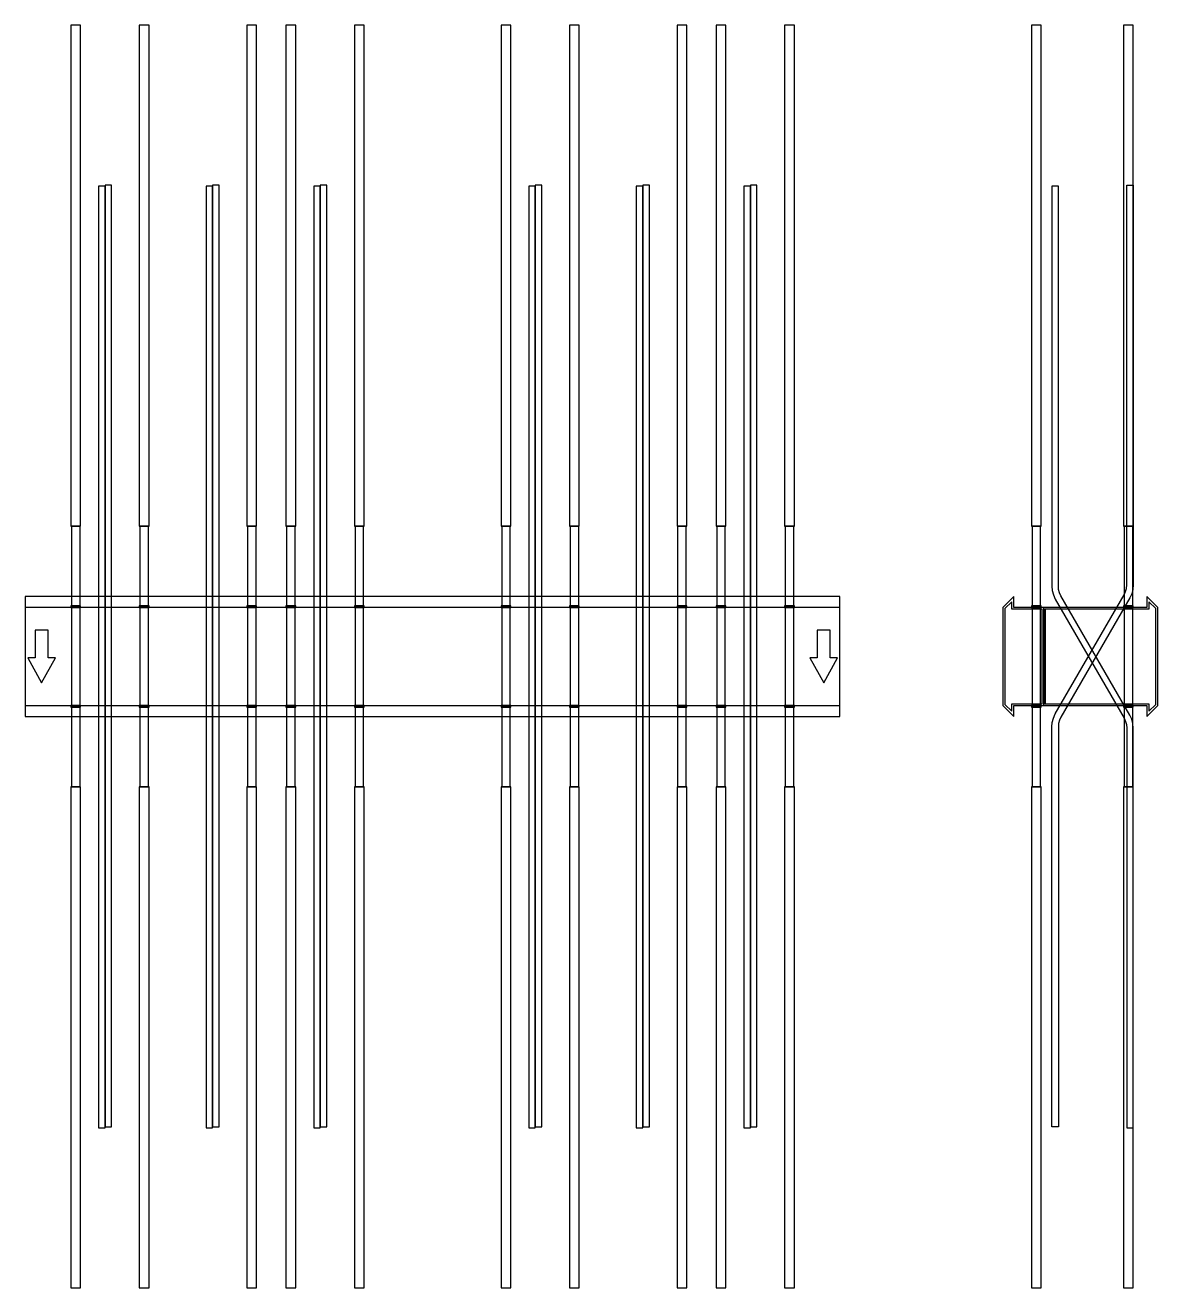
# Model space of a CAD drawing. Extents: x 0 to 1390, y -775 to 775.
import ezdxf

# ---------------------------------------------------------------- set-up
doc = ezdxf.new("R2010")
doc.units = 0
doc.layers.add('Halfen', color=7, linetype='CONTINUOUS')

msp = doc.modelspace()

# ---------------------------------------------------------------- linework, layer by layer
at = {"layer": 'Halfen', "color": 7}
for points in [[(68, 160), (68, 775), (56, 775), (56, 160)], [(152, 160), (152, 775), (140, 775), (140, 160)], [(284, 160), (284, 775), (272, 775), (272, 160)], [(332, 160), (332, 775), (320, 775), (320, 160)], [(416, 160), (416, 775), (404, 775), (404, 160)], [(596, 160), (596, 775), (584, 775), (584, 160)], [(680, 160), (680, 775), (668, 775), (668, 160)], [(812, 160), (812, 775), (800, 775), (800, 160)], [(860, 160), (860, 775), (848, 775), (848, 160)], [(944, 160), (944, 775), (932, 775), (932, 160)], [(1247, 160), (1247, 775), (1235, 775), (1235, 160)], [(1360, 160), (1360, 775), (1348, 775), (1348, 160)], [(98, -578.609), (98, 577.25), (90, 577.25), (90, -578.609)], [(106, -577.251), (106, 578.609), (98, 578.609), (98, -577.251)], [(230, -578.609), (230, 577.25), (222, 577.25), (222, -578.609)], [(238, -577.251), (238, 578.609), (230, 578.609), (230, -577.251)], [(362, -578.609), (362, 577.25), (354, 577.25), (354, -578.609)], [(370, -577.251), (370, 578.609), (362, 578.609), (362, -577.251)], [(626, -578.609), (626, 577.25), (618, 577.25), (618, -578.609)], [(634, -577.251), (634, 578.609), (626, 578.609), (626, -577.251)], [(758, -578.609), (758, 577.25), (750, 577.25), (750, -578.609)], [(766, -577.251), (766, 578.609), (758, 578.609), (758, -577.251)], [(890, -578.609), (890, 577.25), (882, 577.25), (882, -578.609)], [(898, -577.251), (898, 578.609), (890, 578.609), (890, -577.251)], [(1260, -577.251), (1260, -86.497), (1260.486, -80.941), (1261.93, -75.553), (1264.287, -70.497), (1348.785, 75.856), (1350.553, 79.648), (1351.635, 83.689), (1352, 87.856), (1352, 578.609), (1360, 578.609), (1360, 87.856), (1359.514, 82.3), (1358.07, 76.912), (1355.713, 71.856), (1271.215, -74.497), (1269.447, -78.289), (1268.365, -82.33), (1268, -86.497), (1268, -577.251)], [(1360, -578.609), (1360, -87.856), (1359.514, -82.3), (1358.07, -76.912), (1355.713, -71.856), (1271.215, 74.497), (1269.447, 78.289), (1268.365, 82.33), (1268, 86.497), (1268, 577.25), (1260, 577.25), (1260, 86.497), (1260.486, 80.941), (1261.93, 75.553), (1264.287, 70.497), (1348.785, -75.856), (1350.553, -79.648), (1351.635, -83.689), (1352, -87.856), (1352, -578.609)], [(67.25, 62), (67.25, 160), (56.75, 160), (56.75, 62)], [(151.25, 62), (151.25, 160), (140.75, 160), (140.75, 62)], [(283.25, 62), (283.25, 160), (272.75, 160), (272.75, 62)], [(331.25, 62), (331.25, 160), (320.75, 160), (320.75, 62)], [(415.25, 62), (415.25, 160), (404.75, 160), (404.75, 62)], [(595.25, 62), (595.25, 160), (584.75, 160), (584.75, 62)], [(679.25, 62), (679.25, 160), (668.75, 160), (668.75, 62)], [(811.25, 62), (811.25, 160), (800.75, 160), (800.75, 62)], [(859.25, 62), (859.25, 160), (848.75, 160), (848.75, 62)], [(943.25, 62), (943.25, 160), (932.75, 160), (932.75, 62)], [(1246.25, 62), (1246.25, 160), (1235.75, 160), (1235.75, 62)], [(1359.25, 62), (1359.25, 160), (1348.75, 160), (1348.75, 62)], [(0, -73.5), (1000, -73.5), (1000, 73.5), (0, 73.5)], [(68, 60), (68, 62), (56, 62), (56, 60)], [(152, 60), (152, 62), (140, 62), (140, 60)], [(284, 60), (284, 62), (272, 62), (272, 60)], [(332, 60), (332, 62), (320, 62), (320, 60)], [(416, 60), (416, 62), (404, 62), (404, 60)], [(596, 60), (596, 62), (584, 62), (584, 60)], [(680, 60), (680, 62), (668, 62), (668, 60)], [(812, 60), (812, 62), (800, 62), (800, 60)], [(860, 60), (860, 62), (848, 62), (848, 60)], [(944, 60), (944, 62), (932, 62), (932, 60)], [(1250, -60), (1250, 60), (1213.5, 60), (1213.5, 73.5), (1200, 60), (1200, -60), (1213.5, -73.5), (1213.5, -60)], [(1248, -58), (1248, 58), (1211, 58), (1211, 67.25), (1202.5, 58.75), (1202.5, -58.75), (1211, -67.25), (1211, -58)], [(1247, 60), (1247, 62), (1235, 62), (1235, 60)], [(1390, -60), (1390, 60), (1376.5, 73.5), (1376.5, 60), (1250, 60), (1250, -60), (1376.5, -60), (1376.5, -73.5)], [(1387.5, -58.75), (1387.5, 58.75), (1379, 67.25), (1379, 58), (1252, 58), (1252, -58), (1379, -58), (1379, -67.25)], [(1360, 60), (1360, 62), (1348, 62), (1348, 60)], [(0, -60), (1000, -60), (1000, 60), (0, 60)], [(67.25, -60), (67.25, 60), (56.75, 60), (56.75, -60)], [(151.25, -60), (151.25, 60), (140.75, 60), (140.75, -60)], [(283.25, -60), (283.25, 60), (272.75, 60), (272.75, -60)], [(331.25, -60), (331.25, 60), (320.75, 60), (320.75, -60)], [(415.25, -60), (415.25, 60), (404.75, 60), (404.75, -60)], [(595.25, -60), (595.25, 60), (584.75, 60), (584.75, -60)], [(679.25, -60), (679.25, 60), (668.75, 60), (668.75, -60)], [(811.25, -60), (811.25, 60), (800.75, 60), (800.75, -60)], [(859.25, -60), (859.25, 60), (848.75, 60), (848.75, -60)], [(943.25, -60), (943.25, 60), (932.75, 60), (932.75, -60)], [(1246.25, -60), (1246.25, 60), (1235.75, 60), (1235.75, -60)], [(1359.25, -60), (1359.25, 60), (1348.75, 60), (1348.75, -60)], [(20, -32.5), (37, -1.5), (28, -1.5), (28, 32.5), (12, 32.5), (12, -1.5), (3, -1.5)], [(980, -32.5), (997, -1.5), (988, -1.5), (988, 32.5), (972, 32.5), (972, -1.5), (963, -1.5)], [(68, -62), (68, -60), (56, -60), (56, -62)], [(67.25, -160), (67.25, -62), (56.75, -62), (56.75, -160)], [(152, -62), (152, -60), (140, -60), (140, -62)], [(151.25, -160), (151.25, -62), (140.75, -62), (140.75, -160)], [(284, -62), (284, -60), (272, -60), (272, -62)], [(283.25, -160), (283.25, -62), (272.75, -62), (272.75, -160)], [(332, -62), (332, -60), (320, -60), (320, -62)], [(331.25, -160), (331.25, -62), (320.75, -62), (320.75, -160)], [(416, -62), (416, -60), (404, -60), (404, -62)], [(415.25, -160), (415.25, -62), (404.75, -62), (404.75, -160)], [(596, -62), (596, -60), (584, -60), (584, -62)], [(595.25, -160), (595.25, -62), (584.75, -62), (584.75, -160)], [(680, -62), (680, -60), (668, -60), (668, -62)], [(679.25, -160), (679.25, -62), (668.75, -62), (668.75, -160)], [(812, -62), (812, -60), (800, -60), (800, -62)], [(811.25, -160), (811.25, -62), (800.75, -62), (800.75, -160)], [(860, -62), (860, -60), (848, -60), (848, -62)], [(859.25, -160), (859.25, -62), (848.75, -62), (848.75, -160)], [(944, -62), (944, -60), (932, -60), (932, -62)], [(943.25, -160), (943.25, -62), (932.75, -62), (932.75, -160)], [(1247, -62), (1247, -60), (1235, -60), (1235, -62)], [(1246.25, -160), (1246.25, -62), (1235.75, -62), (1235.75, -160)], [(1360, -62), (1360, -60), (1348, -60), (1348, -62)], [(1359.25, -160), (1359.25, -62), (1348.75, -62), (1348.75, -160)], [(68, -775), (68, -160), (56, -160), (56, -775)], [(152, -775), (152, -160), (140, -160), (140, -775)], [(284, -775), (284, -160), (272, -160), (272, -775)], [(332, -775), (332, -160), (320, -160), (320, -775)], [(416, -775), (416, -160), (404, -160), (404, -775)], [(596, -775), (596, -160), (584, -160), (584, -775)], [(680, -775), (680, -160), (668, -160), (668, -775)], [(812, -775), (812, -160), (800, -160), (800, -775)], [(860, -775), (860, -160), (848, -160), (848, -775)], [(944, -775), (944, -160), (932, -160), (932, -775)], [(1247, -775), (1247, -160), (1235, -160), (1235, -775)], [(1360, -775), (1360, -160), (1348, -160), (1348, -775)]]:
    msp.add_lwpolyline(points, close=True, dxfattribs=at)

doc.saveas('drawing.dxf')
